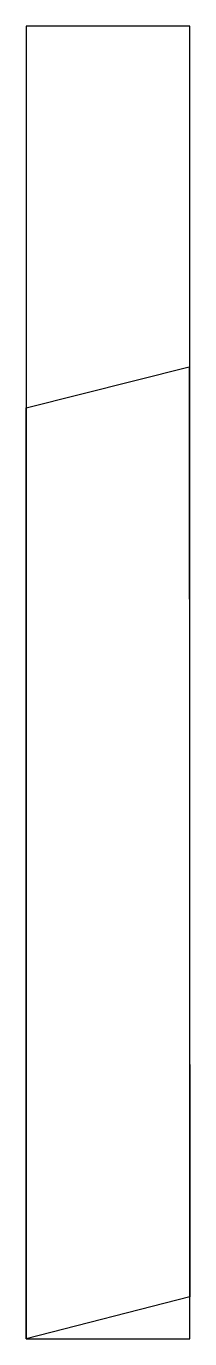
# Model space of a CAD drawing. Header units: millimetres. Extents: x 0 to 148, y 0 to 1190.
import ezdxf

# ---------------------------------------------------------------- set-up
doc = ezdxf.new("R2010")
doc.units = ezdxf.units.MM
doc.layers.add('CUT', color=7, linetype='Continuous')
doc.layers.add('ROLL', color=1, linetype='Continuous')

msp = doc.modelspace()

# ---------------------------------------------------------------- linework, layer by layer
at = {"layer": 'CUT'}
msp.add_lwpolyline([(0, 844.1), (147.3, 881.1), (147.9, 37.9), (0, 0), (0, 844.1)], close=True, dxfattribs=at)
at = {"layer": 'ROLL'}
msp.add_lwpolyline([(0, 0), (147.9, 0), (147.9, 1190), (0, 1190)], close=True, dxfattribs=at)

doc.saveas('drawing.dxf')
